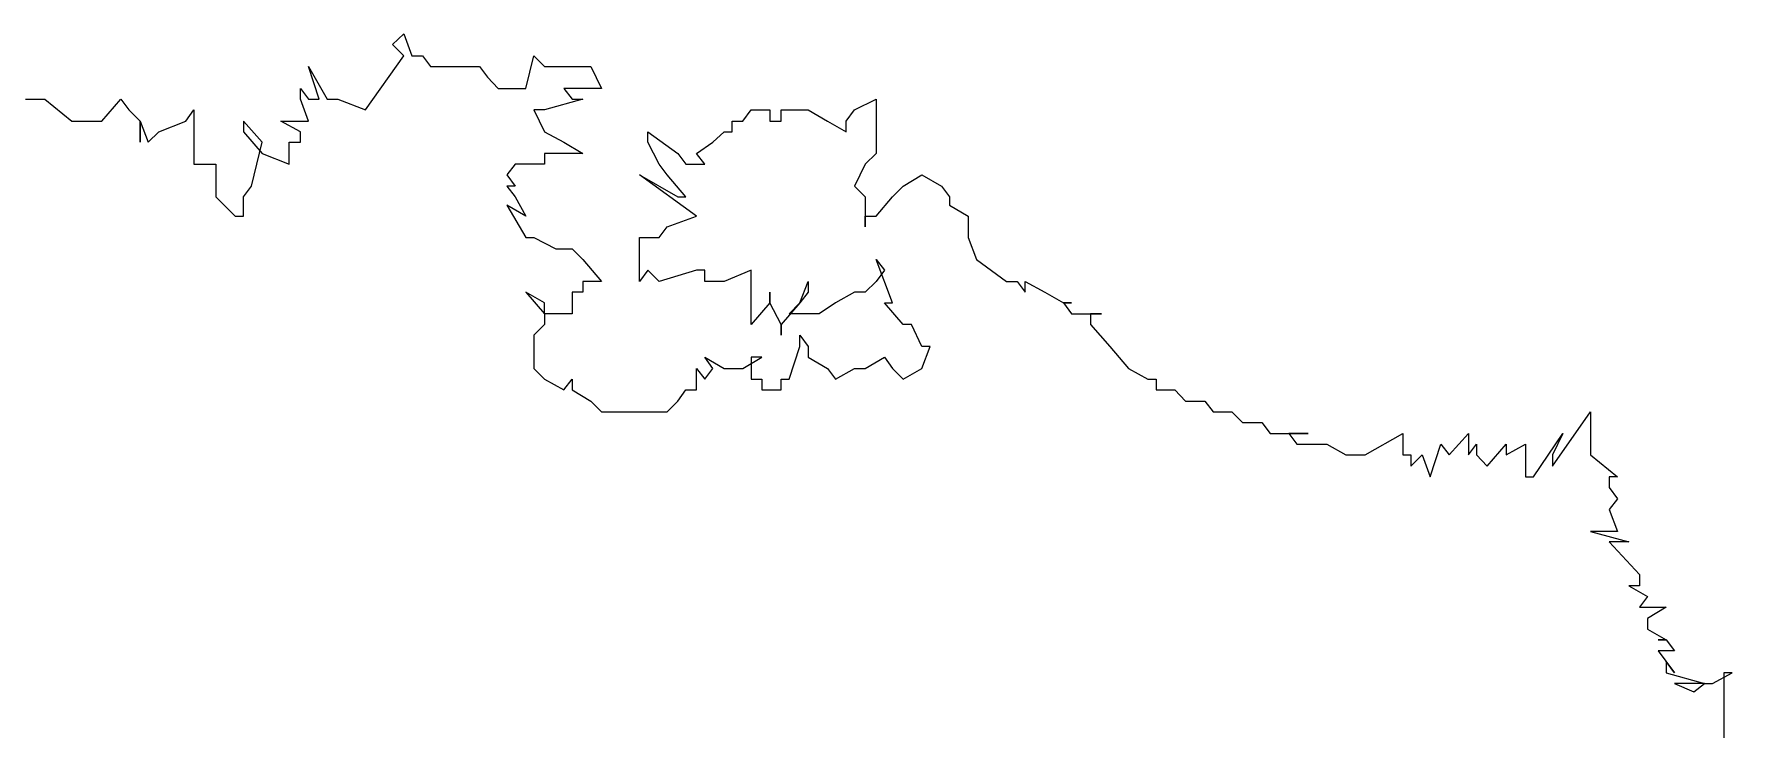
# Model space of a CAD drawing. Extents: x 29.4 to 33.13, y 16.07 to 22.48.
# Drawn here: x 31.247 to 33.069, y 21.73 to 22.475 of the extents above; entities that cross this region are included whole.
import ezdxf

# ---------------------------------------------------------------- set-up
doc = ezdxf.new("R2010")
doc.units = 0
doc.header["$LTSCALE"] = 0.5
doc.header["$MEASUREMENT"] = 0
doc.layers.add('CERCHA', color=7, linetype='CONTINUOUS')

msp = doc.modelspace()

# ---------------------------------------------------------------- linework, layer by layer
at = {"layer": 'CERCHA'}
for p, q in [((31.6318, 22.464), (31.6439, 22.4754)), ((31.6439, 22.4754), (31.6526, 22.4519)), ((31.6439, 22.4519), (31.6318, 22.464)), ((31.5418, 22.4405), (31.5619, 22.4056)), ((31.5532, 22.4056), (31.5418, 22.4405)), ((31.6029, 22.3942), (31.6439, 22.4519)), ((31.6526, 22.4519), (31.664, 22.4519)), ((31.664, 22.4519), (31.6727, 22.4405)), ((31.6727, 22.4405), (31.7251, 22.4405)), ((31.7251, 22.4405), (31.7338, 22.4291)), ((31.7748, 22.417), (31.7835, 22.4519)), ((31.7835, 22.4519), (31.7949, 22.4405)), ((31.7949, 22.4405), (31.8446, 22.4405)), ((31.8446, 22.4405), (31.856, 22.417)), ((31.7338, 22.4291), (31.7452, 22.417)), ((31.2383, 22.4056), (31.2591, 22.4056)), ((31.2591, 22.4056), (31.288, 22.3821)), ((31.3202, 22.3821), (31.3404, 22.4056)), ((31.3404, 22.4056), (31.3491, 22.3942)), ((31.5331, 22.417), (31.5418, 22.4056)), ((31.5331, 22.4056), (31.5331, 22.417)), ((31.5418, 22.3821), (31.5331, 22.4056)), ((31.5418, 22.4056), (31.5532, 22.4056)), ((31.5619, 22.4056), (31.5734, 22.4056)), ((31.5734, 22.4056), (31.6029, 22.3942)), ((31.7452, 22.417), (31.7748, 22.417)), ((31.8359, 22.4056), (31.7949, 22.3942)), ((31.8157, 22.417), (31.8245, 22.4056)), ((31.856, 22.417), (31.8157, 22.417)), ((31.8245, 22.4056), (31.8359, 22.4056)), ((32.1273, 22.3942), (32.1508, 22.4056)), ((32.1508, 22.4056), (32.1508, 22.3472)), ((31.3491, 22.3942), (31.3612, 22.3821)), ((31.4102, 22.3821), (31.4189, 22.3942)), ((31.4189, 22.3942), (31.4189, 22.3358)), ((31.7835, 22.3942), (31.7949, 22.3707)), ((31.7949, 22.3942), (31.7835, 22.3942)), ((32.0078, 22.3821), (32.0165, 22.3942)), ((32.0165, 22.3942), (32.0366, 22.3942)), ((32.0366, 22.3942), (32.0366, 22.3821)), ((32.0487, 22.3942), (32.0776, 22.3942)), ((32.0487, 22.3821), (32.0487, 22.3942)), ((32.0776, 22.3942), (32.0984, 22.3821)), ((32.1185, 22.3821), (32.1273, 22.3942)), ((31.288, 22.3821), (31.3202, 22.3821)), ((31.3612, 22.3821), (31.3699, 22.3593)), ((31.3612, 22.3593), (31.3612, 22.3821)), ((31.3612, 22.3821), (31.3612, 22.3593)), ((31.3699, 22.3593), (31.3813, 22.3707)), ((31.3813, 22.3707), (31.4102, 22.3821)), ((31.472, 22.3821), (31.472, 22.3707)), ((31.4921, 22.3593), (31.472, 22.3821)), ((31.472, 22.3707), (31.4921, 22.3472)), ((31.5123, 22.3821), (31.5418, 22.3821)), ((31.5331, 22.3707), (31.5123, 22.3821)), ((31.5331, 22.3593), (31.5331, 22.3707)), ((31.7949, 22.3707), (31.8157, 22.3593)), ((31.9057, 22.3707), (31.9379, 22.3472)), ((31.9057, 22.3593), (31.9057, 22.3707)), ((31.9755, 22.3593), (31.9876, 22.3707)), ((31.9876, 22.3707), (31.9963, 22.3707)), ((31.9963, 22.3821), (32.0078, 22.3821)), ((31.9963, 22.3707), (31.9963, 22.3821)), ((32.0366, 22.3821), (32.0487, 22.3821)), ((32.0984, 22.3821), (32.1185, 22.3707)), ((32.1185, 22.3707), (32.1185, 22.3821)), ((31.4807, 22.3123), (31.4921, 22.3593)), ((31.4921, 22.3472), (31.521, 22.3358)), ((31.521, 22.3593), (31.5331, 22.3593)), ((31.521, 22.3358), (31.521, 22.3593)), ((31.7949, 22.3472), (31.7949, 22.3358)), ((31.8359, 22.3472), (31.7949, 22.3472)), ((31.8157, 22.3593), (31.8359, 22.3472)), ((31.9178, 22.3358), (31.9057, 22.3593)), ((31.9379, 22.3472), (31.9467, 22.3358)), ((31.9581, 22.3472), (31.9755, 22.3593)), ((31.9668, 22.3358), (31.9581, 22.3472)), ((32.1508, 22.3472), (32.1387, 22.3358)), ((31.4189, 22.3358), (31.4424, 22.3358)), ((31.4424, 22.3358), (31.4424, 22.3008)), ((31.7634, 22.3358), (31.7546, 22.3243)), ((31.7949, 22.3358), (31.7634, 22.3358)), ((31.9265, 22.3243), (31.9178, 22.3358)), ((31.9467, 22.3358), (31.9668, 22.3358)), ((32.1387, 22.3358), (32.1273, 22.3123)), ((31.472, 22.3008), (31.4807, 22.3123)), ((31.7546, 22.3243), (31.7634, 22.3123)), ((31.7546, 22.3123), (31.7634, 22.3008)), ((31.7634, 22.3123), (31.7546, 22.3123)), ((31.897, 22.3243), (31.9379, 22.3008)), ((31.9581, 22.28), (31.897, 22.3243)), ((31.9467, 22.3008), (31.9265, 22.3243)), ((32.1273, 22.3123), (32.1387, 22.3008)), ((32.1682, 22.3008), (32.1796, 22.3123)), ((32.1796, 22.3123), (32.1998, 22.3243)), ((32.1998, 22.3243), (32.2206, 22.3123)), ((32.2206, 22.3123), (32.2293, 22.3008)), ((31.4424, 22.3008), (31.4632, 22.28)), ((31.472, 22.28), (31.472, 22.3008)), ((31.7546, 22.2921), (31.7748, 22.2572)), ((31.7748, 22.28), (31.7546, 22.2921)), ((31.7634, 22.3008), (31.7748, 22.28)), ((31.9379, 22.3008), (31.9467, 22.3008)), ((32.1387, 22.3008), (32.1387, 22.2686)), ((32.1508, 22.28), (32.1682, 22.3008)), ((32.2293, 22.3008), (32.2293, 22.2921)), ((32.2293, 22.2921), (32.2495, 22.28)), ((31.4632, 22.28), (31.472, 22.28)), ((31.9265, 22.2686), (31.9581, 22.28)), ((32.1387, 22.28), (32.1508, 22.28)), ((32.1387, 22.2686), (32.1387, 22.28)), ((32.2495, 22.28), (32.2495, 22.2572)), ((31.7748, 22.2572), (31.7835, 22.2572)), ((31.7835, 22.2572), (31.807, 22.2451)), ((31.897, 22.2572), (31.9178, 22.2572)), ((31.897, 22.2102), (31.897, 22.2572)), ((31.9178, 22.2572), (31.9265, 22.2686)), ((32.2495, 22.2572), (32.2582, 22.2337)), ((31.807, 22.2451), (31.8245, 22.2451)), ((31.8245, 22.2451), (31.8359, 22.2337)), ((31.8359, 22.2337), (31.856, 22.2102)), ((31.9057, 22.2223), (31.897, 22.2102)), ((31.9178, 22.2102), (31.9057, 22.2223)), ((31.9581, 22.2223), (31.9178, 22.2102)), ((31.9668, 22.2223), (31.9581, 22.2223)), ((31.9668, 22.2102), (31.9668, 22.2223)), ((32.0165, 22.2223), (31.9876, 22.2102)), ((32.0165, 22.1639), (32.0165, 22.2223)), ((32.1508, 22.2337), (32.1595, 22.2223)), ((32.1682, 22.1874), (32.1508, 22.2337)), ((32.1595, 22.2223), (32.1508, 22.2102)), ((32.2582, 22.2337), (32.2904, 22.2102)), ((31.8359, 22.2102), (31.8359, 22.1988)), ((31.856, 22.2102), (31.8359, 22.2102)), ((31.9876, 22.2102), (31.9668, 22.2102)), ((32.0689, 22.1874), (32.0776, 22.2102)), ((32.0776, 22.2102), (32.0776, 22.1988)), ((32.1508, 22.2102), (32.1387, 22.1988)), ((32.2904, 22.2102), (32.3018, 22.2102)), ((32.3018, 22.2102), (32.3106, 22.1988)), ((32.3106, 22.2102), (32.3314, 22.1988)), ((32.3106, 22.1988), (32.3106, 22.2102)), ((31.7748, 22.1988), (31.7949, 22.1753)), ((31.7949, 22.1874), (31.7748, 22.1988)), ((31.7949, 22.1753), (31.7949, 22.1874)), ((31.8245, 22.1988), (31.8245, 22.1753)), ((31.8359, 22.1988), (31.8245, 22.1988)), ((32.0366, 22.1874), (32.0165, 22.1639)), ((32.0366, 22.1988), (32.0366, 22.1874)), ((32.0366, 22.1874), (32.0366, 22.1988)), ((32.0487, 22.1639), (32.0366, 22.1874)), ((32.0689, 22.1874), (32.0487, 22.1639)), ((32.0574, 22.1753), (32.0689, 22.1874)), ((32.0776, 22.1988), (32.0689, 22.1874)), ((32.1071, 22.1874), (32.0897, 22.1753)), ((32.1273, 22.1988), (32.1071, 22.1874)), ((32.1387, 22.1988), (32.1273, 22.1988)), ((32.1595, 22.1874), (32.1682, 22.1874)), ((32.1796, 22.1639), (32.1595, 22.1874)), ((32.3314, 22.1988), (32.3515, 22.1874)), ((32.3515, 22.1874), (32.3603, 22.1753)), ((32.3603, 22.1874), (32.3515, 22.1874)), ((32.3515, 22.1874), (32.3603, 22.1874)), ((31.7949, 22.1753), (31.7949, 22.1639)), ((31.8245, 22.1753), (31.7949, 22.1753)), ((32.0897, 22.1753), (32.0574, 22.1753)), ((32.3603, 22.1753), (32.3925, 22.1753)), ((32.3804, 22.1753), (32.3804, 22.1639)), ((32.3925, 22.1753), (32.3804, 22.1753)), ((31.7949, 22.1639), (31.7835, 22.1525)), ((31.7835, 22.1525), (31.7835, 22.1169)), ((32.0487, 22.1525), (32.0487, 22.1639)), ((32.0487, 22.1639), (32.0487, 22.1525)), ((32.0689, 22.1525), (32.0776, 22.1404)), ((32.0689, 22.1404), (32.0689, 22.1525)), ((32.1884, 22.1639), (32.1796, 22.1639)), ((32.1998, 22.1404), (32.1884, 22.1639)), ((32.3804, 22.1639), (32.4012, 22.1404)), ((31.9668, 22.129), (31.9876, 22.1169)), ((31.9755, 22.1169), (31.9668, 22.129)), ((32.0078, 22.1169), (32.0279, 22.129)), ((32.0165, 22.129), (32.0165, 22.1055)), ((32.0279, 22.129), (32.0165, 22.129)), ((32.0574, 22.1055), (32.0689, 22.1404)), ((32.0776, 22.1404), (32.0776, 22.129)), ((32.0776, 22.129), (32.0984, 22.1169)), ((32.1387, 22.1169), (32.1595, 22.129)), ((32.1595, 22.129), (32.1682, 22.1169)), ((32.2085, 22.1404), (32.1998, 22.1404)), ((32.1998, 22.1169), (32.2085, 22.1404)), ((32.4012, 22.1404), (32.4214, 22.1169)), ((31.7835, 22.1169), (31.7949, 22.1055)), ((31.9581, 22.1169), (31.9668, 22.1055)), ((31.9581, 22.094), (31.9581, 22.1169)), ((31.9668, 22.1055), (31.9755, 22.1169)), ((31.9876, 22.1169), (32.0078, 22.1169)), ((32.0984, 22.1169), (32.1071, 22.1055)), ((32.1071, 22.1055), (32.1273, 22.1169)), ((32.1273, 22.1169), (32.1387, 22.1169)), ((32.1682, 22.1169), (32.1796, 22.1055)), ((32.1796, 22.1055), (32.1998, 22.1169)), ((32.4214, 22.1169), (32.4422, 22.1055)), ((31.7949, 22.1055), (31.8157, 22.094)), ((31.8157, 22.094), (31.8245, 22.1055)), ((31.8245, 22.1055), (31.8245, 22.094)), ((31.8245, 22.094), (31.8446, 22.082)), ((31.9379, 22.082), (31.9467, 22.094)), ((31.9467, 22.094), (31.9581, 22.094)), ((32.0165, 22.1055), (32.0279, 22.1055)), ((32.0279, 22.1055), (32.0279, 22.094)), ((32.0279, 22.094), (32.0487, 22.094)), ((32.0487, 22.1055), (32.0574, 22.1055)), ((32.0487, 22.094), (32.0487, 22.1055)), ((32.4422, 22.1055), (32.4509, 22.1055)), ((32.4509, 22.1055), (32.4509, 22.094)), ((32.4509, 22.094), (32.471, 22.094)), ((32.471, 22.094), (32.4825, 22.082)), ((31.8446, 22.082), (31.856, 22.0705)), ((31.9265, 22.0705), (31.9379, 22.082)), ((32.4825, 22.082), (32.5033, 22.082)), ((32.5033, 22.082), (32.512, 22.0705)), ((31.856, 22.0705), (31.9265, 22.0705)), ((32.512, 22.0705), (32.5321, 22.0705)), ((32.5321, 22.0705), (32.5436, 22.0591)), ((32.5436, 22.0591), (32.5644, 22.0591)), ((32.5644, 22.0591), (32.5731, 22.047)), ((32.8759, 22.0121), (32.9169, 22.0705)), ((32.9169, 22.0705), (32.9169, 22.0242)), ((32.5731, 22.047), (32.6141, 22.047)), ((32.5932, 22.047), (32.602, 22.0356)), ((32.6141, 22.047), (32.5932, 22.047)), ((32.6752, 22.0242), (32.7154, 22.047)), ((32.7154, 22.047), (32.7154, 22.0242)), ((32.7651, 22.0242), (32.7859, 22.047)), ((32.7859, 22.047), (32.7859, 22.0242)), ((32.8558, 22.0007), (32.8873, 22.047)), ((32.8873, 22.047), (32.8759, 22.0242)), ((32.602, 22.0356), (32.6342, 22.0356)), ((32.6342, 22.0356), (32.6543, 22.0242)), ((32.6543, 22.0242), (32.6752, 22.0242)), ((32.7154, 22.0242), (32.7242, 22.0242)), ((32.7242, 22.0121), (32.7363, 22.0242)), ((32.7242, 22.0242), (32.7242, 22.0121)), ((32.7363, 22.0242), (32.745, 22.0007)), ((32.745, 22.0007), (32.7564, 22.0356)), ((32.7564, 22.0356), (32.7651, 22.0242)), ((32.7859, 22.0242), (32.7947, 22.0356)), ((32.7947, 22.0356), (32.7947, 22.0242)), ((32.7947, 22.0242), (32.8061, 22.0121)), ((32.8061, 22.0121), (32.8262, 22.0356)), ((32.8262, 22.0242), (32.847, 22.0356)), ((32.8262, 22.0356), (32.8262, 22.0242)), ((32.847, 22.0356), (32.847, 22.0007)), ((32.8759, 22.0242), (32.8759, 22.0121)), ((32.9169, 22.0242), (32.9457, 22.0007)), ((32.847, 22.0007), (32.8558, 22.0007)), ((32.937, 22.0007), (32.937, 21.9893)), ((32.9457, 22.0007), (32.937, 22.0007)), ((32.937, 21.9893), (32.9457, 21.9772)), ((32.9457, 21.9772), (32.937, 21.9658)), ((32.937, 21.9658), (32.9457, 21.9423)), ((32.9169, 21.9423), (32.9578, 21.9309)), ((32.9457, 21.9423), (32.9169, 21.9423)), ((32.937, 21.9309), (32.9692, 21.896)), ((32.9578, 21.9309), (32.937, 21.9309)), ((32.9692, 21.896), (32.9692, 21.8839)), ((32.9578, 21.8839), (32.978, 21.8725)), ((32.9692, 21.8839), (32.9578, 21.8839)), ((32.978, 21.8725), (32.9692, 21.8611)), ((32.9692, 21.8611), (32.9981, 21.8611)), ((32.9981, 21.8611), (32.978, 21.849)), ((32.978, 21.849), (32.978, 21.8376)), ((32.978, 21.8376), (32.9981, 21.8261)), ((32.9894, 21.8261), (32.9981, 21.8261)), ((32.9981, 21.8261), (32.9894, 21.8261)), ((32.9981, 21.8261), (33.0068, 21.8141)), ((32.9894, 21.8141), (33.0068, 21.7906)), ((33.0068, 21.8141), (32.9894, 21.8141)), ((32.9981, 21.8026), (32.9981, 21.7906)), ((33.0068, 21.7906), (32.9981, 21.8026)), ((32.9981, 21.7906), (33.0391, 21.7791)), ((33.0478, 21.7791), (33.0686, 21.7906)), ((33.0599, 21.7906), (33.0599, 21.7093)), ((33.0686, 21.7906), (33.0599, 21.7906)), ((33.0068, 21.7791), (33.0277, 21.7704)), ((33.0391, 21.7791), (33.0068, 21.7791)), ((33.0277, 21.7704), (33.0391, 21.7791)), ((33.0391, 21.7791), (33.0478, 21.7791))]:
    msp.add_line(p, q, dxfattribs=at)

doc.saveas('drawing.dxf')
